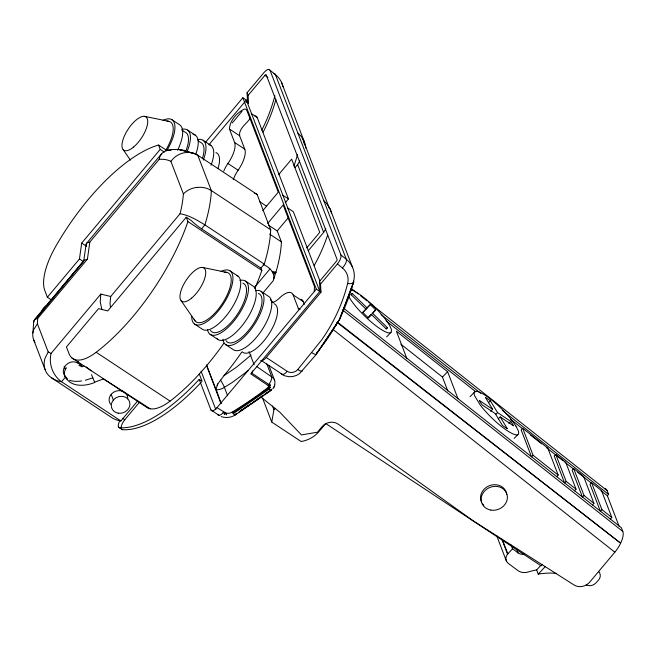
<?xml version="1.0" encoding="UTF-8"?>
<svg xmlns="http://www.w3.org/2000/svg" width="656" height="656" viewBox="0 0 656 656"><rect width="100%" height="100%" fill="white"/><g stroke="black" fill="none" stroke-linecap="round" stroke-linejoin="round"><path stroke-width="0.98" d="M33.85 321.793L34.538 319.562L84.198 260.252L87.42 259.153L89.815 242.097L159.187 159.334C160.966 147.584 175.562 149.035 184.287 150.355M201.392 382.079A140.794 56.301 -56.5 0 1 122.516 429.696L119.605 427.769A140.794 56.301 -56.5 0 0 199.194 379.389L210.937 409.967A7.61 3.042 -56.5 0 0 216.956 407.679L226.082 413.132A7.61 6.708 -21 0 0 232.224 412.066A372.928 328.656 -21 0 0 261.17 392.723L268.32 387.343L268.509 385.728L250.723 373.863L319.808 291.453L246.344 100.073L242.851 97.76L205.344 142.508M86.084 244.991L86.854 242.974L161.376 154.021M34.948 342.383A19.729 16.564 -8.4 0 1 32.857 332.92L33.85 320.53M241.646 352.28A140.794 56.301 -56.5 0 1 224.032 375.626L217.792 383.932L216.004 389.016L221.072 403.333M262.785 293.183L273.232 280.719C276.037 273.372 269.485 266.984 263.146 264.475M47.371 297.242L79.45 258.964L81.688 243.089L160.22 149.396L158.539 145.033A132.43 52.956 -56.5 0 0 55.612 246.615A53.275 21.304 -56.5 0 0 44.788 290.51L47.371 297.242L51.422 299.915M86.174 243.852L83.665 261.391L35.834 318.882L34.538 319.562M159.187 159.334A113.398 45.346 -56.5 0 1 170.88 161.319L183.368 193.864A113.398 45.346 -56.5 0 1 180.064 213.733L110.692 296.487L100.819 294.077L100.22 301.998L101.926 309.583M110.692 296.487L110.028 303.343L110.429 307.041M542.364 564.242L541.052 565.8L325.712 423.53L319.087 431.427A26.634 23.477 -21 0 1 301.145 441.504L271.764 422.095L273.905 409.803L275.217 408.237M100.819 294.077L51.086 353.404C48.454 363.785 52.767 375.56 61.516 381.743L120.884 420.963L137.653 400.955M32.857 332.92L33.669 329.681L37.4 323.793A113.398 45.346 -56.5 0 1 37.687 318.488L87.42 259.153M386.622 336.889L391.025 332.371L391.534 330.46A30.438 6.667 44.3 0 0 375.265 307.754A30.438 6.667 44.3 0 0 350.87 289.739M274.913 95.751C271.732 107.609 267.468 119.261 261.719 130.159M314.265 291.649L314.445 286.459L283.154 204.959L267.673 223.442M273.872 387.237L274.897 384.613M273.626 279.267L275.914 272.289A128.617 51.43 -56.5 0 0 281.424 241.916L277.209 230.937L268.722 225.328M353.748 281.686L339.488 319.57L335.454 325.983M353.674 282.162L339.488 319.57L316.348 354.306L299.505 373.666L296.291 375.494L292.732 376.536L289.083 376.724L284.966 375.88L281.818 374.387M342.957 311.461L339.488 319.57L316.52 353.682M217.062 385.302L217.792 383.932M37.4 323.793L48.191 351.903L44.821 358.734L44.173 362.383A19.729 17.876 -37.3 0 0 51.471 377.79L110.848 416.995A133.184 53.259 -56.5 0 0 119.843 420.783L120.884 420.963M268.681 386.663L270.313 387.434L269.837 388.163L268.32 387.343M272.773 388.934L274.241 386.646M66.469 367.844L65.42 369.377A9.455 8.331 -21 0 0 66.994 379.004M261.08 360.333L281.194 373.625A7.61 3.042 -56.5 0 0 287.213 371.337A7.61 6.708 -21 0 0 297.767 369.533L321.629 339.98A182.655 160.974 -21 0 0 347.614 283.564A19.024 16.769 -21 0 0 342.391 267.935L337.43 263.95A7.626 3.05 -56.5 0 0 340.899 254.922L270.001 70.266A7.626 3.05 -56.5 0 0 263.966 72.578L247.074 92.726L247.509 100.835L248.534 103.525L248.107 95.407L247.074 92.726M268.156 385.384L268.886 384.457A7.61 3.042 -56.5 0 0 271.6 376.38L266.869 364.039M84.198 260.252L35.834 318.882L37.687 318.488M248.107 95.407L264.999 75.26A1.525 0.607 -56.5 0 1 266.205 74.792L337.094 259.464A1.525 0.607 -56.5 0 1 336.397 261.268L319.505 281.416L319.939 289.534L320.973 292.223L266.262 357.495A7.61 3.042 -56.5 0 1 260.867 360.538M208.895 144.779L246.344 100.073M246.205 102.393L247.509 100.835M232.257 122.951L242.023 111.299M250.067 118.416C246.738 123.861 238.563 128.437 239.637 135.776L244.786 149.191A20.844 8.339 -56.5 0 1 238.128 170.224A17.204 6.88 -56.5 0 0 233.282 179.629M254.864 288.41A132.43 52.956 -56.5 0 0 261.842 270.42L260.94 268.074L201.572 228.846A19.787 4.986 40 0 1 191.134 220.449L186.255 217.218L107.723 310.911L98.531 308.656L66.445 346.934L69.028 353.666A53.275 21.304 -56.5 0 0 96.17 352.272L170.084 401.111A132.43 52.956 -56.5 0 0 223.868 343.268M81.885 366.966A9.684 8.536 -21 0 0 77.334 362.866C68.872 358.471 58.696 369.435 65.584 376.897L61.516 381.743A133.184 53.259 -56.5 0 1 51.48 377.774M77.334 362.866L78.531 361.448M201.572 228.846L204.902 224.885A133.184 53.259 -56.5 0 0 211.339 190.584L197.776 155.242A133.184 53.259 -56.5 0 0 190.535 152.659M278.628 174.676L291.649 159.146L319.743 232.339L306.729 247.878M295.044 167.641L297.627 164.558A100.163 88.281 -21 0 0 299.743 160.966M262.769 210.683L278.259 192.2L246.976 110.7L246.107 109.462L244.639 108.97C237.267 112.217 229.641 120.655 229.452 129.052L234.602 142.467L244.786 149.191M285.221 202.786L288.443 198.932L257.16 117.432L256.463 116.342L254.651 115.784M277.209 230.937L288.181 217.849M121.18 428.179A7.61 3.042 -56.5 0 1 124.763 419.774L139.22 402.53M260.94 268.074L264.261 264.106A133.184 53.259 -56.5 0 0 270.707 229.805L257.136 194.471L197.776 155.242A19.623 17.843 -39.1 0 0 187.337 152.397L183.565 152.889A20.139 18.393 -40.1 0 0 173.455 158.391L170.88 161.319M254.84 286.975L269.936 268.968M308.189 250.846L323.662 232.388A100.163 88.281 -21 0 0 325.778 228.788M216.956 407.679L316.315 289.14L242.851 97.76M320.973 292.223L320.538 284.105L337.43 263.95M619.108 526.317L607.382 495.772L608.571 494.362L607.153 490.663L368.705 302.203M344.138 307.295L344.867 309.206L621.396 527.768L622.815 531.458A17.491 6.995 -56.5 0 1 614.885 552.131L589.678 582.175A11.414 10.061 -21 0 1 574.008 584.963L473.279 520.897L338.234 424.178A11.414 10.061 -21 0 0 322.104 426.662L317.455 432.206L301.457 434.92L279.891 412.28L260.867 396.978M540.782 565.472L536.641 569.933A60.885 53.661 -21 0 0 528.178 572.007A11.414 10.061 -21 0 1 517.781 570.49L508.343 563.438A7.61 6.708 -21 0 1 507.564 554.164L512.541 548.793L511.098 545.021M210.937 409.967L217.677 414.428A7.61 3.042 -56.5 0 0 222.942 412.977L223.696 412.14M536.641 569.933L538.248 574.131L545.161 566.694M362.588 312.6L370.222 304.655A24.731 5.412 44.3 0 1 375.675 309.968L372.575 313.256L387.368 327.647A24.731 5.412 44.3 0 1 386.22 328.861L371.435 314.47L368.196 317.791M371.435 314.47L368.336 317.758A24.731 5.412 44.3 0 1 362.883 312.453L365.974 309.165L351.19 294.774A24.731 5.412 44.3 0 1 352.329 293.56L367.122 307.951M351.034 294.888L352.329 293.56M365.679 309.312L370.222 304.655M368.041 317.906L375.675 309.968M386.072 328.976L387.368 327.647M447.818 391.033L442.447 377.052L447.63 371.731L396.396 331.239L406.769 358.266M470.065 396.667L475.051 391.55M488.417 402.759L490.36 400.767A24.731 5.412 44.3 0 0 485.456 397.495L492.631 409.295L490.688 411.296M495.592 414.567L497.535 412.567L490.36 400.767M498.24 418.913L500.184 416.921L513.484 425.785A24.731 5.412 44.3 0 0 510.835 421.439L497.535 412.567M508.892 423.432L510.835 421.439M522.717 428.278L521.159 429.877L531.508 456.83L533.066 455.239L522.717 428.278L547.817 448.114L558.166 475.075L556.608 476.666M514.206 438.331L517.773 434.674M555.788 454.419L554.23 456.01L564.578 482.972L566.136 481.373L555.788 454.419L565.702 462.259L576.05 489.212L574.5 490.811M573.68 468.556L572.122 470.155L582.471 497.117L584.029 495.518L573.68 468.556L583.594 476.395L593.942 503.357L592.393 504.956M591.573 482.701L590.015 484.3L600.363 511.254L601.921 509.663L591.573 482.701L601.486 490.54L611.835 517.502L610.285 519.093M273.527 274.495L275.914 272.289L272.224 271.354M251.084 355.093L236.209 367.401L224.032 375.626M183.368 193.864L186.156 191.478A20.139 16.63 -7.3 0 1 196.825 187.403M248.132 370.706L232.052 382.604L222.876 388.245A15.301 13.555 -19.6 0 1 217.874 389.738L216.144 389.869L206.779 365.474M257.054 399.701L259.464 398.036A380.537 335.364 -21 0 1 249.723 404.719M261.072 396.929L263.482 395.265M265.885 393.592L269.903 390.82L264.852 394.256M232.224 412.066L232.806 412.903L268.812 388.278L269.452 388.926A7.61 1.14 52.6 0 0 271.363 389.246M232.806 412.903L233.331 413.633L269.452 388.926M239.883 411.328L250.699 403.932M252.363 402.792L263.187 395.396M271.453 390.213L234.905 415.207C230.789 417.659 225.713 418.159 221.195 416.593M239.005 411.96L248.903 405.269A380.537 335.364 -21 0 1 245.606 407.433M261.17 392.723L268.812 388.278L268.124 387.524M86.854 242.974L89.815 242.097M65.789 377.692C71.725 387.524 85.649 386.286 94.743 382.44C94.062 380.931 93.464 379.398 92.832 377.872L85.329 380.259M391.025 332.371L389.172 332.969A30.438 6.667 44.3 0 1 368.172 319.316A30.438 6.667 44.3 0 1 348.484 296.045M222.942 412.977L224.434 412.558L224.36 414.436L225.229 412.895L226.533 414.92L226.082 413.132M273.003 272.88L275.914 272.289M82.23 366.368L84.034 366.023M268.698 386.171L270.592 385.81L270.387 385.031L268.624 385.941L269.96 384.35L268.353 385.539L268.886 384.457L251.453 372.936A7.61 3.042 -56.5 0 0 252.732 370.935M196.825 187.419L200.728 187.272A19.623 16.334 -7.5 0 1 211.347 190.576L270.707 229.805M168.043 150.199L170.978 150.355M180.064 213.733C189.117 215.234 197.185 220.154 204.902 224.885L264.261 264.106M268.484 387.138L270.313 387.434M144.377 116.325L168.305 121.212M202.376 267.41L226.304 272.306M191.044 152.635L179.703 149.65L194.578 153.594M71.889 357.922L103.648 378.889L94.661 382.153M281.194 373.625L283.13 374.683M102.713 378.373L150.208 408.795M251.215 113.504L257.16 117.432M229.452 129.052L239.637 135.776M172.134 119.868L179.9 124.993A31.964 12.784 -56.5 0 1 177.637 150.101M187.657 130.118L195.414 135.243M203.18 140.376L210.937 145.501M282.506 195.004L288.443 198.932M181.819 130.036L184.926 132.086A28.921 11.562 -56.5 0 1 185.943 150.773M198.12 140.802L200.449 142.336A28.921 11.562 -56.5 0 1 202.417 158.35M234.602 142.467A20.844 8.339 -56.5 0 1 227.935 163.5L238.128 170.224M287.402 207.763L293.347 211.691L319.898 280.875M259.62 201.605L266.402 206.082M158.539 145.033L167.034 150.65M160.22 149.396L164.287 152.085M269.559 234.077L281.424 241.916M316.315 289.14L319.808 291.453M186.255 217.218L187.928 221.589L261.842 270.42M271.691 302.613A17.204 6.88 -56.5 0 0 279.563 297.988A20.844 8.339 -56.5 0 1 293.117 294.897L303.302 301.629L304.335 304.31M293.117 294.897L298.267 308.312L299.964 309.435M230.133 270.953L237.89 276.086M245.656 281.211L253.413 286.336A31.964 12.784 -56.5 0 1 244.803 322.088A31.964 12.784 -56.5 0 1 216.628 338.234M261.178 291.461L268.935 296.594A31.964 12.784 -56.5 0 1 261.514 330.624A31.964 12.784 -56.5 0 1 233.347 349.689L225.59 344.564M266.262 357.495L287.213 371.337M81.688 243.089L86.567 246.312M194.545 324.056L202.302 329.181A31.964 12.784 -56.5 0 0 231.617 308.361A31.964 12.784 -56.5 0 0 236.39 275.331M210.068 334.306L217.825 339.439M256.66 366.507L273.486 378.135M79.45 258.964L83.525 261.654M199.194 379.389L202.105 381.308L199.252 373.887M103.402 378.815L145.812 406.761A53.275 21.304 -56.5 0 0 170.084 401.111M122.582 418.331L124.763 419.774M118.408 426.851L121.319 428.778A7.61 3.042 -56.5 0 0 122.516 429.696M492.631 409.295L479.339 400.431A24.731 5.412 44.3 0 0 481.988 404.785L495.28 413.649L502.463 425.449A24.731 5.412 44.3 0 0 507.367 428.721L500.184 416.921M91.258 370.804L86.19 366.917M65.584 376.897L66.756 377.93M512.541 548.793L518.101 552.934A7.347 6.47 -21 0 0 523.841 554.148M336.963 322.367L620.65 543.201L337.569 322.235M351.042 288.238L358.266 293.954M360.677 295.856L367.098 300.932M381.079 314.552L480.758 393.338M502.463 410.492L608.571 494.362M386.072 320.858L475.879 391.837M510.36 419.094L522.389 428.598M530.409 434.936L541.635 443.809M546.44 447.613L563.283 460.922M564.882 462.185L573.705 469.155M577.715 472.328L591.343 483.103M600.97 490.704L607.382 495.772M400.816 344.146L442.447 377.052M533.066 455.239L558.166 475.075M566.136 481.373L576.05 489.212M584.029 495.518L593.942 503.357M601.921 509.663L611.835 517.502M342.621 310.001L622.815 531.458M333.141 329.542L614.844 552.204M270.001 70.266L275.438 74.62A26.634 23.477 -21 0 1 282.966 86.772M264.999 75.26L267.828 77.531M340.89 254.93L346.319 259.284A26.634 23.477 -21 0 1 353.633 281.17A190.265 167.682 -21 0 1 340.767 316.053M67.412 379.152L64.928 376.15M297.857 133.045L301.317 136.522L303.867 140.622A26.634 23.477 -21 0 1 305.794 148.076M270.362 299.784L273.158 302.424M80.106 363.686L81.475 366.22M298.267 308.312L298.923 309.206M328.558 206.525L329.902 208.452L352.329 266.869M123.098 149.552L130.405 160.121M181.097 300.645L195.144 320.964M92.832 377.872L91.512 374.609M516.649 549.17L518.101 552.934M447.63 371.731L458.003 398.758M502.406 539.74L507.826 553.869M501.783 539.101L507.564 554.164M496.608 535.542L506.375 560.97M281.44 82.205L303.867 140.622M303.498 140.925L329.533 208.756M297.627 164.558L323.662 232.388M319.505 281.416L320.538 284.105M268.935 365.548L274.626 380.382M272.437 405.982L273.905 409.803M249.067 351.567L254.167 364.859M262.58 398.176L271.764 422.095M227.616 395.757L224.418 387.417A7.61 0.845 59.1 0 0 220.49 380.021M201.039 371.083L215.865 409.713M111.176 394.33L113.365 400.037M33.505 339.414L45.059 369.525M206.32 364.826L220.99 403.563M481.643 502.389A13.317 11.734 -21 0 1 490.27 485.391A13.317 11.734 -21 0 1 506.703 494.411M483.874 505.341A13.317 11.734 -21 0 1 482.619 503.956M604.725 488.589A17.532 7.011 -56.5 0 1 607.161 490.655M224.147 272.355A29.266 11.701 -56.5 0 1 222.679 303.08A29.266 11.701 -56.5 0 1 194.143 319.21M273.962 303.679A28.921 11.562 -56.5 0 1 268.517 334.691A28.921 11.562 -56.5 0 1 242.162 351.731M220.974 271.461A31.964 12.784 -56.5 0 1 232.093 284.737A31.964 12.784 -56.5 0 1 209.436 319.841A31.964 12.784 -56.5 0 1 191.741 316.758M255.414 290.715A31.964 12.784 -56.5 0 1 253.749 325.499A31.964 12.784 -56.5 0 1 222.909 339.218M258.439 293.429A28.921 11.562 -56.5 0 1 252.289 325.483A28.921 11.562 -56.5 0 1 225.992 340.644M239.891 280.465A31.964 12.784 -56.5 0 1 238.694 314.544A31.964 12.784 -56.5 0 1 207.534 329.861M242.925 283.171A28.921 11.562 -56.5 0 1 236.775 315.224A28.921 11.562 -56.5 0 1 210.469 330.394M598.616 571.425A7.61 6.708 -21 0 1 598.616 580.011L595.828 583.028A7.61 6.708 -21 0 1 586.161 584.89M538.248 574.131A60.885 53.661 -21 0 1 556.493 573.418M166.903 121.18A29.266 11.701 -56.5 0 1 165.648 150.429M215.963 152.594A28.921 11.562 -56.5 0 1 217.94 168.608M162.975 120.368A31.964 12.784 -56.5 0 1 166.706 150.765M197.415 139.621A31.964 12.784 -56.5 0 1 203.262 160.13M209.428 144.746A31.964 12.784 -56.5 0 1 211.019 165.255M181.901 129.371A31.964 12.784 -56.5 0 1 187.034 151.634M193.044 134.291A31.964 12.784 -56.5 0 1 195.865 154.012M316.504 354.051A7.61 1.919 40 0 1 311.862 352.715M302.424 370.501A7.61 1.919 40 0 1 297.767 369.533M342.391 267.935A7.61 3.198 -51.2 0 0 346.319 259.284L275.438 74.62A7.61 3.198 -51.2 0 0 273.683 73.661M353.633 281.17A7.61 3.059 14 0 1 347.614 283.564M337.947 321.506A190.265 167.682 -21 0 1 316.397 353.199M327.697 234.881A190.265 167.682 -21 0 1 314.158 265.573M323.892 200.867A22.673 19.983 -21 0 1 329.246 207.993M329.902 208.452A26.634 23.477 -21 0 1 331.428 213.011M302.523 138.703A22.673 19.983 -21 0 1 303.982 142.475M304.163 143.27A22.673 19.983 -21 0 1 304.433 144.878M275.922 99.458A184.18 162.319 -21 0 1 263.105 132.143M297.537 154.406A184.18 162.319 -21 0 1 293.929 166.05M78.9 365.203A9.455 8.331 -21 0 1 80.409 366.237M81.656 380.964A25.436 12.021 -22.2 0 1 69.454 380.209M42.066 310.477A9.455 8.331 -21 0 1 46.986 305.417M124.287 392.091A9.455 8.331 -21 0 1 127.715 398.848M110.577 404.301A9.455 8.331 -21 0 1 111.659 393.789A9.455 8.331 -21 0 1 123.082 391.427M119.605 427.769A7.61 3.042 -56.5 0 1 120.196 420.168M274.151 379.209A9.135 8.052 -21 0 1 274.725 384.186M223.786 171.052A17.204 6.88 -56.5 0 1 227.935 163.5M187.928 221.589A132.43 52.956 -56.5 0 1 96.17 352.272M300.866 299.251A20.844 8.339 -56.5 0 1 303.302 301.629M254.585 193.233A133.184 53.259 -56.5 0 1 257.136 194.471M219.153 415.273A15.219 13.415 -21 0 1 217.677 414.428M263.474 395.125A380.537 335.364 -21 0 1 261.875 396.281M242.285 409.582A380.537 335.364 -21 0 1 240.613 410.64M234.946 415.051A7.61 0.73 58.6 0 1 233.331 413.633M51.086 353.404A113.398 45.346 -56.5 0 1 48.191 351.903M236.554 413.608L234.889 414.748L236.537 413.633M515.96 426.154L512.615 421.242A30.438 6.667 44.3 0 0 485.817 395.699A30.438 6.667 44.3 0 0 474.723 395.97L480.208 404.982A30.438 6.667 44.3 0 0 507.006 430.516A30.438 6.667 44.3 0 0 518.101 430.254L515.96 426.154M65.42 369.377L64.255 366.54L65.42 369.377M490.868 510.081A13.317 11.734 -21 0 0 506.973 494.28A13.317 11.734 -21 0 0 485.022 490.59A13.317 11.734 -21 0 0 490.868 510.081M191.552 298.168A19.983 7.995 -56.5 0 0 204.582 268.599A19.983 7.995 -56.5 0 0 182.393 287.098A19.983 7.995 -56.5 0 0 191.552 298.168M133.553 147.075A19.983 7.995 -56.5 0 0 146.583 117.514A19.983 7.995 -56.5 0 0 124.394 136.005A19.983 7.995 -56.5 0 0 133.553 147.075M118.17 413.165A9.455 8.331 -21 0 0 129.601 401.948A9.455 8.331 -21 0 0 114.021 399.332A9.455 8.331 -21 0 0 118.17 413.165"/></g></svg>
